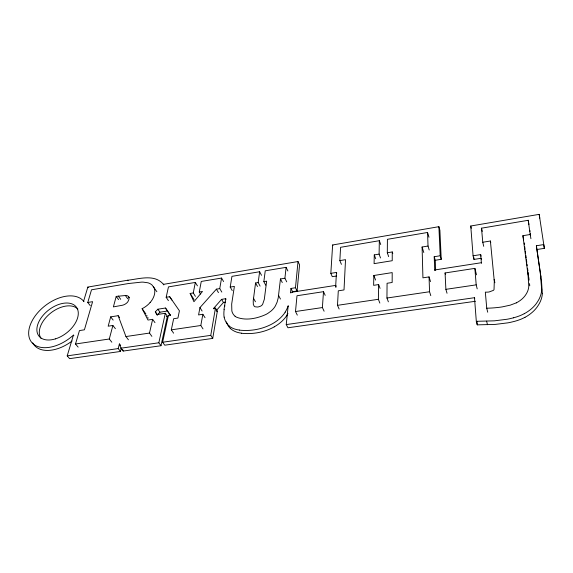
<?xml version="1.0" encoding="UTF-8"?>
<svg xmlns="http://www.w3.org/2000/svg" width="573" height="573" viewBox="0 0 573 573"><rect width="100%" height="100%" fill="white"/><g stroke="black" fill="none" stroke-linecap="round" stroke-linejoin="round"><path stroke-width="0.86" d="M428.976 237.229L427.565 232.473L387.412 239.321L387.305 252.765L392.254 251.948L392.226 260.708L374.09 263.644L374.269 254.921L379.111 254.118L380.515 257.957M388.379 301.835L386.947 298.032L387.069 283.27L392.161 282.489L392.197 272.605L373.84 275.491L373.632 285.333L378.617 284.566L380.071 288.369M379.849 303.081L378.381 299.299L378.617 284.566M379.111 254.118L379.326 240.696L340.591 247.307L339.853 260.608L341.422 264.354M542.33 293.548L541.506 281.193L536.364 245.753L543.763 244.578L544.35 248.353L536.987 249.506M339.137 309.026L337.49 305.33L338.292 290.819L344.015 289.938L345.526 259.669L339.853 260.608M335.635 286.794L336.473 272.44L330.829 273.35L332.634 244.965L438.889 226.686L439.892 230.26L441.231 259.318L435.258 260.271L434.205 256.725L440.207 255.759L441.231 259.318M290.969 288.448L292.581 291.693L297.079 290.991L295.475 287.739L290.969 288.448L290.561 292.416L335.685 285.39L335.914 287.424M324.11 311.218L322.391 307.558L323.501 291.671L296.993 295.747L295.496 311.526L297.323 315.129M297.079 290.991L299.572 264.819L298.024 261.539L163.434 284.358C154.681 273.686 139.189 279.015 127.693 280.226L87.841 287.08L83.608 301.183L84.03 301.72M295.475 287.739L298.024 261.539M292.509 292.431L292.581 291.693M475.425 301.269L287.947 327.777L286.249 324.583L288.169 305.903L288.477 306.512M286.722 281.852L284.917 278.227L286.099 267.347L265.242 270.814L263.845 281.644L265.736 285.211M235.066 316.196A14.905 10.493 -29.7 0 0 236.427 317.134C245.846 320.966 256.912 318.531 265.872 314.491A22.132 15.593 -28.8 0 0 267.963 313.295L271.008 311.075A16.839 11.911 -28.7 0 0 275.42 305.86L277.124 302.1L278.249 297.802L280.455 278.951L284.917 278.227M260.099 286.113L258.187 282.553L255.565 282.983L253.216 300.768L253.338 304.478L254.204 306.233A4.441 3.137 -28.9 0 0 255.085 306.777L257.334 307.028A8.839 6.224 -28.8 0 0 258.487 306.877L260.629 306.14A4.226 2.987 -28.9 0 0 261.847 305.266L262.054 305.051A4.921 3.481 -28.9 0 0 262.627 304.356L264.303 299.378L266.646 281.185L263.845 281.644M258.187 282.553L259.633 271.745L231.936 276.344L230.21 287.08L232.23 290.583M213.987 308.954L213.629 308.374L221.593 299.357L225.712 298.705L224.201 308.274A85.219 61.132 -25.8 0 0 224.05 309.621M170.611 315.623L170.224 315.057L168.412 315.336L162.617 342.239L164.745 345.197L212.726 338.414L217.346 311.182L215.448 308.095L213.629 308.374M221.815 292.087L219.753 288.613L221.558 278.07L201.266 281.443L199.261 291.979L200.543 294.042M212.726 338.414L210.764 335.363L215.448 308.095M203.014 328.895L200.808 325.5L202.863 314.276L198.573 314.928L199.941 307.622L216.393 289.157L219.753 288.613M195.422 296.37L193.266 292.953L195.329 282.432L168.462 286.894L166.163 297.287L168.419 300.646M173.626 333.185L171.313 329.855L173.648 318.717L177.924 318.072L179.421 310.81L169.68 296.721L166.163 297.287M83.608 301.183A33.141 20.363 -37.8 0 0 43.734 306.856A33.141 20.363 -37.8 0 0 32.74 343.492A33.141 20.363 -37.8 0 0 73.43 335.105L67.206 355.862L69.627 358.648L120.488 351.457L118.217 348.577L119.399 343.936L120.932 348.191L123.195 351.07L160.992 345.727L167.366 316.26L165.311 313.266L156.801 314.584L155.304 311.769A28.084 18.207 -34.4 0 0 157.876 309.212L165.482 308.016L170.482 315.401M160.992 345.727L158.85 342.776L165.311 313.266M163.491 284.108L163.806 284.924M151.881 336.365L149.489 333.071L152.64 319.333L147.984 320.049L142.118 308.675A17.133 11.066 -34.3 0 0 148.772 303.955L150.076 302.573M120.488 351.457L121.361 347.976M111.835 342.21L109.3 339.001L112.888 325.471L108.175 326.195L110.689 316.862L118.153 315.687L119.621 317.635M116.212 296.399L113.382 306.899L122.45 305.237A12.327 7.85 -34.8 0 0 122.98 305.087A6.482 4.147 -35 0 0 126.69 303.017A4.971 3.18 -35 0 0 127.922 301.649L128.875 299.521L128.982 297.53A5.2 3.323 -34.9 0 0 128.381 296.449A6.461 4.133 -35 0 0 125.845 295.475L116.212 296.399L118.611 299.658M78.143 347.131L75.493 343.993L79.461 330.571L84.41 329.812L92.611 301.67L87.769 302.472L91.515 289.795L128.474 283.528L141.424 282.131A48.641 31.737 -35.7 0 1 143.128 282.124L147.992 282.804A20.764 13.387 -34.5 0 1 152.124 285.11L156.88 291.736M287.453 314.298L287.646 313.954A34.588 24.567 -29.1 0 0 287.911 313.488M287.388 314.412L286.794 315.386M285.118 312.178L285.977 310.738A34.738 24.567 -29.1 0 0 288.162 305.903M216.093 310.817L223.456 302.465L225.504 302.143M274.281 326.861C264.361 332.354 252.6 334.517 241.355 333.242M516.28 302.873L510.285 305.137L502.457 306.849A72.184 51.155 -12.2 0 1 499.885 307.235A83.808 58.854 -12.4 0 1 486.749 308.202M513.422 317.836L510.013 318.66A64.04 46.255 -11.6 0 1 507.091 319.247L494.449 320.83L476.306 321.317L474.501 297.702L286.249 324.583M481.062 258.308L473.978 259.419L473.083 255.802L470.748 226.006L539.186 214.352L539.78 218.148M483.719 246.326L482.774 242.25L481.513 228.176L528.227 220.29L528.943 224.487M430.516 281.601L429.055 276.902L422.931 277.841L422.093 247.013L428.024 246.032L427.565 232.473M482.774 242.25L490.395 241.011L490.753 242.644M516.287 302.881A23.837 17.491 -10.7 0 0 524.954 295.89L526.121 294.178A25.792 18.916 -10.9 0 0 528.786 286.242L528.041 275.061L522.898 235.696L530.204 234.507L528.227 220.29M199.261 291.979L202.484 291.464L193.939 301.706L190.15 293.455L193.266 292.953M230.21 287.08L234.371 286.407L231.678 304.062L231.843 310.924A19.231 13.523 -29.4 0 0 235.037 316.217M524.703 243.131L524.252 243.203L524.445 244.642M336.501 276.007L332.283 276.68L330.829 273.35M473.083 255.802L480.675 254.598L481.048 256.195M157.482 314.921L157.389 314.749A27.977 18.214 -34.4 0 0 159.946 312.199L167.524 311.017M434.205 256.725L434.721 269.976L481.37 262.713L481.535 263.394M447.04 293.269L445.88 289.336L445.071 272.963L474.881 268.372L476.485 274.811M166.299 316.425L167.366 316.26M216.551 311.304L217.346 311.182M75.493 343.993L109.3 339.001M118.153 315.687L125.938 336.552L149.489 333.071M171.313 329.855L200.808 325.5M295.496 311.526L322.391 307.558M337.49 305.33L378.381 299.299M386.947 298.032L429.549 291.743L430.781 295.647M445.88 289.336L476.192 284.86L477.202 288.864M67.206 355.862L118.217 348.577M120.932 348.191L158.85 342.776M162.617 342.239L210.764 335.363M476.306 321.317L477.245 324.855L495.308 324.397L507.886 322.843A63.739 46.212 -11.4 0 0 510.801 322.255L514.189 321.439A42.051 30.956 -10.7 0 0 521.423 319.018L522.662 318.452A33.871 25.069 -10.3 0 0 524.968 317.306M239.493 330.134C250.788 331.395 262.584 329.203 272.54 323.688A28.22 20.034 -28.7 0 0 285.211 312.206M229.25 326.03L228.405 325.263A29.187 20.621 -29.5 0 1 224.587 318.767L224.172 317.105M230.296 328.358L231.198 329.181A28.091 19.919 -29.5 0 0 241.391 333.164M73.43 335.105L73.874 335.635M87.769 302.472L90.262 305.667M119.399 343.936L120.108 344.839M120.387 345.204L120.667 345.562M112.888 325.471L115.381 328.701M125.938 336.552L128.416 339.789M87.841 287.08L88.249 287.625M110.689 316.862L113.16 320.092M118.31 296.055L120.702 299.314M125.365 295.482L127.736 298.755M128.381 296.449L129.326 297.767M142.118 308.675L145.879 313.961M152.64 319.333L154.989 322.649M127.693 280.226L128.08 280.784M155.304 311.769L157.389 314.749M156.801 314.584L157.195 315.143M157.876 309.212L159.946 312.199M168.412 315.336L168.791 315.902M165.482 308.016L170.224 315.057M169.68 296.721L171.914 300.08M199.941 307.622L202.111 311.039M190.15 293.455L194.054 299.593M202.863 314.276L205.034 317.693M195.329 282.432L197.449 285.863M221.593 299.357L223.456 302.465M224.609 305.445L224.96 306.032M216.393 289.157L218.463 292.624M225.712 298.705L226.056 299.292M221.558 278.07L223.585 281.558M153.571 286.851L153.851 287.331A18.157 11.711 -34.3 0 1 154.789 290.575L154.71 293.097A21.681 13.96 -34.5 0 1 154.316 294.988L154.001 296.033A18.042 11.639 -34.3 0 1 150.083 302.573M253.481 298.218L255.443 301.756M255.565 282.983L257.492 286.536M259.633 271.745L261.524 275.312M278.593 295.46L280.455 299.049M146.717 315.315L147.075 316.017M147.805 317.428L148.171 318.13M280.455 278.951L282.281 282.561M290.561 292.416L290.869 293.025M286.099 267.347L287.882 270.979M323.501 291.671L325.185 295.353M335.685 285.39L336.05 286.228M336.473 272.44L336.745 273.07M332.634 244.965L332.899 245.595M373.84 275.491L375.587 280.054M374.269 254.921L375.695 258.745M122.679 349.659L123.195 351.07M379.326 240.696L380.716 244.549M387.305 252.765L388.673 256.618M392.254 251.948L392.791 253.495M422.093 247.013L423.791 252.528M428.024 246.032L429.213 249.986M434.721 269.976L434.921 270.635M445.071 272.963L445.529 274.546M474.501 297.702L474.731 298.597M486.599 321.159L487.494 324.712M487.723 312.213L486.742 308.231L485.331 292.13A15.679 11.431 -12.1 0 0 489.055 291.986L493.36 290.389A3.424 2.521 -11.7 0 0 494.033 289.544L494.298 281.343L490.395 241.011M470.748 226.006L471.3 228.283M494.141 279.488L494.879 282.725M481.513 228.176L482.265 231.442M527.59 271.394L528.342 275.527M522.898 235.696L523.65 239.865M530.204 234.507L530.92 238.69M536.364 245.753L540.948 277.067M539.186 214.352L544.35 248.353M540.325 273.342L541.707 289.845A37.689 27.74 -10.7 0 1 537.703 301.513L536.142 303.812A35.956 26.487 -10.6 0 1 524.274 313.703M529.882 230.482L530.004 231.356M530.326 233.691L530.562 235.367M524.71 246.677L525.054 249.284M525.283 251.024L525.584 253.338M525.856 255.372L526.2 257.979M526.429 259.712L526.773 262.319M526.995 264.06L527.224 265.8M527.54 268.178L527.912 271.008M528.141 272.719L528.6 276.222M528.743 277.296L529.108 280.097M529.524 283.621L529.746 285.755M481.578 258.738L481.621 259.24M480.675 254.598L481.37 262.713M474.881 268.372L476.192 284.86M473.828 257.506L473.978 259.419M476.98 321.367L477.245 324.855M438.889 226.686L440.207 255.759M435.258 260.271L435.652 270.162M429.055 276.902L429.549 291.743M41.027 338.364A23.572 14.554 -37.8 0 1 50.639 313.109A23.572 14.554 -37.8 0 1 77.842 309.033M542.373 293.548A37.51 27.712 -10.5 0 1 538.355 305.187L536.858 307.407A35.784 26.458 -10.4 0 1 524.99 317.335M286.887 315.415A28.098 20.034 -28.7 0 1 274.266 326.825M230.282 328.365A29.058 20.621 -29.5 0 1 226.471 321.861M72.091 341.007A33.012 20.377 -37.8 0 1 32.675 342.84M224.093 317.127A45.274 32.117 -28.4 0 1 224.165 309.606M239.528 330.055A28.213 19.919 -29.5 0 1 229.243 326.152M513.415 317.822A42.252 30.992 -10.8 0 0 520.692 315.394L521.931 314.828A34.036 25.097 -10.5 0 0 524.252 313.675M55.373 338.894A23.665 14.54 -37.8 0 0 76.531 307.343A23.665 14.54 -37.8 0 0 40.848 318.302A23.665 14.54 -37.8 0 0 55.373 338.894"/></g></svg>
